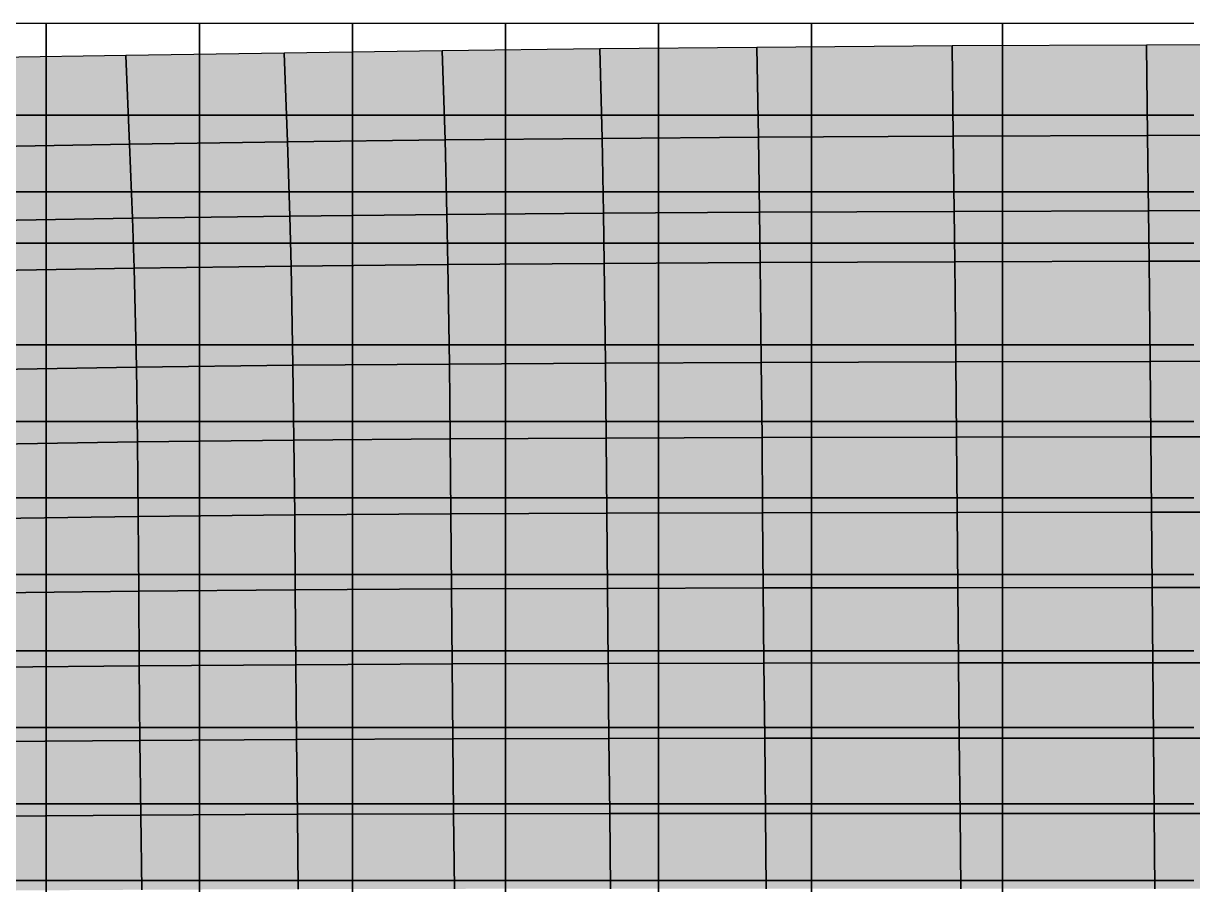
# Model space of a CAD drawing. Header units: inches. Extents: x -100 to 100, y -42 to 41.
# Drawn here: x 54.2 to 69.48, y -7.05 to 4.2 of the extents above; entities that cross this region are included whole.
import ezdxf

# ---------------------------------------------------------------- set-up
doc = ezdxf.new("R2010")
doc.units = ezdxf.units.IN
doc.header["$MEASUREMENT"] = 0
for name, color, linetype in [('Mesh-埋立土(気中)', 7, 'Continuous'), ('Mesh-埋立土(水中)', 7, 'Continuous'), ('Undeformed Mesh-MPC', 7, 'Continuous'), ('Undeformed Mesh-埋立土(気中)', 7, 'Continuous'), ('Undeformed Mesh-埋立土(水中)', 7, 'Continuous')]:
    doc.layers.add(name, color=color, linetype=linetype)

msp = doc.modelspace()

# ---------------------------------------------------------------- linework, layer by layer
at = {"color": 7, "true_color": 0xffffff, "transparency": 33554687}
for points in [[(59.7127, 2.6776), (59.6752, 3.841), (57.6076, 3.8109)], [(61.7645, 2.698), (61.7361, 3.8668), (59.6752, 3.841)], [(61.7645, 2.698), (59.6752, 3.841), (59.7127, 2.6776)], [(63.8082, 2.7128), (63.7875, 3.8867), (61.7361, 3.8668)], [(63.8082, 2.7128), (61.7361, 3.8668), (61.7645, 2.698)], [(66.354, 2.7263), (66.3388, 3.9056), (63.7875, 3.8867)], [(66.354, 2.7263), (63.7875, 3.8867), (63.8082, 2.7128)], [(68.8951, 2.7357), (68.8806, 3.9166), (66.3388, 3.9056)], [(68.8951, 2.7357), (66.3388, 3.9056), (66.354, 2.7263)], [(71.4342, 2.7424), (71.4199, 3.9238), (68.8806, 3.9166)], [(71.4342, 2.7424), (68.8806, 3.9166), (68.8951, 2.7357)], [(55.5876, 2.6218), (55.5379, 3.7809), (53.469, 3.7476)], [(55.5876, 2.6218), (53.469, 3.7476), (53.5226, 2.587)], [(57.6527, 2.651), (57.6076, 3.8109), (55.5379, 3.7809)], [(57.6527, 2.651), (55.5379, 3.7809), (55.5876, 2.6218)], [(59.7127, 2.6776), (57.6076, 3.8109), (57.6527, 2.651)], [(55.6245, 1.6537), (55.5876, 2.6218), (53.5226, 2.587)], [(57.684, 1.6815), (57.6527, 2.651), (55.5876, 2.6218)], [(57.684, 1.6815), (55.5876, 2.6218), (55.6245, 1.6537)], [(59.7371, 1.7037), (59.7127, 2.6776), (57.6527, 2.651)], [(59.7371, 1.7037), (57.6527, 2.651), (57.684, 1.6815)], [(61.7827, 1.7206), (61.7645, 2.698), (59.7127, 2.6776)], [(61.7827, 1.7206), (59.7127, 2.6776), (59.7371, 1.7037)], [(61.7827, 1.7206), (63.8082, 2.7128), (61.7645, 2.698)], [(61.7827, 1.7206), (63.8225, 1.732), (63.8082, 2.7128)], [(66.367, 1.7433), (66.354, 2.7263), (63.8082, 2.7128)], [(66.367, 1.7433), (63.8082, 2.7128), (63.8225, 1.732)], [(68.9075, 1.7515), (68.8951, 2.7357), (66.354, 2.7263)], [(68.9075, 1.7515), (66.354, 2.7263), (66.367, 1.7433)], [(68.9075, 1.7515), (71.4342, 2.7424), (68.8951, 2.7357)], [(68.9075, 1.7515), (71.4463, 1.7578), (71.4342, 2.7424)], [(55.6245, 1.6537), (53.5226, 2.587), (53.5643, 1.6178)], [(55.6465, 1.0037), (57.684, 1.6815), (55.6245, 1.6537)], [(55.6465, 1.0037), (57.7012, 1.0298), (57.684, 1.6815)], [(57.7012, 1.0298), (59.7371, 1.7037), (57.684, 1.6815)], [(57.7012, 1.0298), (59.7502, 1.0497), (59.7371, 1.7037)], [(59.7502, 1.0497), (61.7827, 1.7206), (59.7371, 1.7037)], [(59.7502, 1.0497), (61.7929, 1.0643), (61.7827, 1.7206)], [(61.7929, 1.0643), (63.8225, 1.732), (61.7827, 1.7206)], [(61.7929, 1.0643), (63.8316, 1.0746), (63.8225, 1.732)], [(63.8316, 1.0746), (66.367, 1.7433), (63.8225, 1.732)], [(63.8316, 1.0746), (66.3755, 1.0844), (66.367, 1.7433)], [(66.3755, 1.0844), (68.9075, 1.7515), (66.367, 1.7433)], [(66.3755, 1.0844), (68.916, 1.0922), (68.9075, 1.7515)], [(68.916, 1.0922), (71.4463, 1.7578), (68.9075, 1.7515)], [(68.916, 1.0922), (71.454, 1.0978), (71.4463, 1.7578)], [(55.6465, 1.0037), (55.6245, 1.6537), (53.5643, 1.6178)], [(55.6465, 1.0037), (53.5643, 1.6178), (53.5899, 0.967)], [(63.8316, 1.0746), (61.7929, 1.0643), (61.8088, -0.2393)], [(63.8316, 1.0746), (61.8088, -0.2393), (63.846, -0.2312)], [(66.3755, 1.0844), (63.8316, 1.0746), (63.846, -0.2312)], [(66.3755, 1.0844), (63.846, -0.2312), (66.3894, -0.2234)], [(68.916, 1.0922), (66.3755, 1.0844), (66.3894, -0.2234)], [(68.916, 1.0922), (66.3894, -0.2234), (68.9291, -0.2173)], [(71.454, 1.0978), (68.916, 1.0922), (68.9291, -0.2173)], [(71.454, 1.0978), (68.9291, -0.2173), (71.4664, -0.2127)], [(55.6772, -0.2913), (55.6465, 1.0037), (53.5899, 0.967)], [(55.6772, -0.2913), (53.5899, 0.967), (53.6264, -0.3265)], [(57.7012, 1.0298), (55.6465, 1.0037), (55.6772, -0.2913)], [(57.7012, 1.0298), (55.6772, -0.2913), (57.7243, -0.2675)], [(59.7502, 1.0497), (57.7012, 1.0298), (57.7243, -0.2675)], [(59.7502, 1.0497), (57.7243, -0.2675), (59.7681, -0.2512)], [(61.7929, 1.0643), (59.7502, 1.0497), (59.7681, -0.2512)], [(61.7929, 1.0643), (59.7681, -0.2512), (61.8088, -0.2393)], [(55.6915, -1.2673), (55.6772, -0.2913), (53.6264, -0.3265)], [(57.7367, -1.2453), (57.7243, -0.2675), (55.6772, -0.2913)], [(57.7367, -1.2453), (55.6772, -0.2913), (55.6915, -1.2673)], [(59.7789, -1.2304), (59.7681, -0.2512), (57.7243, -0.2675)], [(59.7789, -1.2304), (57.7243, -0.2675), (57.7367, -1.2453)], [(61.8182, -1.2202), (61.8088, -0.2393), (59.7681, -0.2512)], [(61.8182, -1.2202), (59.7681, -0.2512), (59.7789, -1.2304)], [(63.8552, -1.2132), (63.846, -0.2312), (61.8088, -0.2393)], [(63.8552, -1.2132), (61.8088, -0.2393), (61.8182, -1.2202)], [(66.3981, -1.2069), (66.3894, -0.2234), (63.846, -0.2312)], [(66.3981, -1.2069), (63.846, -0.2312), (63.8552, -1.2132)], [(68.9382, -1.2019), (68.9291, -0.2173), (66.3894, -0.2234)], [(68.9382, -1.2019), (66.3894, -0.2234), (66.3981, -1.2069)], [(71.4758, -1.1981), (71.4664, -0.2127), (68.9291, -0.2173)], [(71.4758, -1.1981), (68.9291, -0.2173), (68.9382, -1.2019)], [(55.6915, -1.2673), (53.6264, -0.3265), (53.6404, -1.2995)], [(61.8267, -2.2012), (61.8182, -1.2202), (59.7789, -1.2304)], [(63.8552, -1.2132), (61.8182, -1.2202), (61.8267, -2.2012)], [(63.8552, -1.2132), (61.8267, -2.2012), (63.8631, -2.1954)], [(66.4062, -2.1902), (66.3981, -1.2069), (63.8552, -1.2132)], [(66.4062, -2.1902), (63.8552, -1.2132), (63.8631, -2.1954)], [(68.9469, -2.1863), (68.9382, -1.2019), (66.3981, -1.2069)], [(68.9469, -2.1863), (66.3981, -1.2069), (66.4062, -2.1902)], [(71.4758, -1.1981), (68.9382, -1.2019), (68.9469, -2.1863)], [(71.4758, -1.1981), (68.9469, -2.1863), (71.4852, -2.1833)], [(55.7006, -2.2435), (55.6915, -1.2673), (53.6404, -1.2995)], [(55.7006, -2.2435), (53.6404, -1.2995), (53.6477, -2.2713)], [(57.7464, -2.2236), (57.7367, -1.2453), (55.6915, -1.2673)], [(57.7464, -2.2236), (55.6915, -1.2673), (55.7006, -2.2435)], [(59.7878, -2.2103), (59.7789, -1.2304), (57.7367, -1.2453)], [(59.7878, -2.2103), (57.7367, -1.2453), (57.7464, -2.2236)], [(61.8267, -2.2012), (59.7789, -1.2304), (59.7878, -2.2103)], [(55.7073, -3.2187), (55.7006, -2.2435), (53.6477, -2.2713)], [(55.7073, -3.2187), (53.6477, -2.2713), (53.653, -3.2425)], [(57.7464, -2.2236), (55.7006, -2.2435), (55.7073, -3.2187)], [(57.7464, -2.2236), (55.7073, -3.2187), (57.7541, -3.202)], [(59.7963, -3.1902), (59.7878, -2.2103), (57.7464, -2.2236)], [(59.7963, -3.1902), (57.7464, -2.2236), (57.7541, -3.202)], [(61.8349, -3.1826), (61.8267, -2.2012), (59.7878, -2.2103)], [(61.8349, -3.1826), (59.7878, -2.2103), (59.7963, -3.1902)], [(63.8631, -2.1954), (61.8267, -2.2012), (61.8349, -3.1826)], [(63.8631, -2.1954), (61.8349, -3.1826), (63.8713, -3.1776)], [(66.4062, -2.1902), (63.8631, -2.1954), (63.8713, -3.1776)], [(66.4062, -2.1902), (63.8713, -3.1776), (66.4148, -3.1734)], [(68.9561, -3.1703), (68.9469, -2.1863), (66.4062, -2.1902)], [(68.9561, -3.1703), (66.4062, -2.1902), (66.4148, -3.1734)], [(71.4852, -2.1833), (68.9469, -2.1863), (68.9561, -3.1703)], [(71.4852, -2.1833), (68.9561, -3.1703), (71.4945, -3.1686)], [(57.7541, -3.202), (55.7073, -3.2187), (55.7141, -4.1936)], [(57.7541, -3.202), (55.7141, -4.1936), (57.762, -4.1798)], [(59.7963, -3.1902), (57.7541, -3.202), (57.762, -4.1798)], [(59.7963, -3.1902), (57.762, -4.1798), (59.8048, -4.17)], [(61.8349, -3.1826), (59.7963, -3.1902), (59.8048, -4.17)], [(61.8349, -3.1826), (59.8048, -4.17), (61.8441, -4.1638)], [(63.8713, -3.1776), (61.8349, -3.1826), (61.8441, -4.1638)], [(63.8713, -3.1776), (61.8441, -4.1638), (63.8807, -4.1598)], [(66.4148, -3.1734), (63.8713, -3.1776), (63.8807, -4.1598)], [(66.4148, -3.1734), (63.8807, -4.1598), (66.4241, -4.1565)], [(68.9561, -3.1703), (66.4148, -3.1734), (66.4241, -4.1565)], [(68.9561, -3.1703), (66.4241, -4.1565), (68.9649, -4.1544)], [(71.4945, -3.1686), (68.9561, -3.1703), (68.9649, -4.1544)], [(71.4945, -3.1686), (68.9649, -4.1544), (71.5035, -4.1537)], [(55.7073, -3.2187), (53.653, -3.2425), (53.66, -4.2135)], [(55.7073, -3.2187), (53.66, -4.2135), (55.7141, -4.1936)], [(55.7231, -5.1683), (55.7141, -4.1936), (53.66, -4.2135)], [(55.7231, -5.1683), (53.66, -4.2135), (53.6707, -5.1854)], [(57.7706, -5.1573), (57.762, -4.1798), (55.7141, -4.1936)], [(57.7706, -5.1573), (55.7141, -4.1936), (55.7231, -5.1683)], [(59.814, -5.1493), (59.8048, -4.17), (57.762, -4.1798)], [(59.814, -5.1493), (57.762, -4.1798), (57.7706, -5.1573)], [(61.8538, -5.1449), (61.8441, -4.1638), (59.8048, -4.17)], [(61.8538, -5.1449), (59.8048, -4.17), (59.814, -5.1493)], [(63.8807, -4.1598), (61.8441, -4.1638), (61.8538, -5.1449)], [(63.8807, -4.1598), (61.8538, -5.1449), (63.8906, -5.142)], [(66.4334, -5.1398), (66.4241, -4.1565), (63.8807, -4.1598)], [(66.4334, -5.1398), (63.8807, -4.1598), (63.8906, -5.142)], [(68.9739, -5.1386), (68.9649, -4.1544), (66.4241, -4.1565)], [(68.9739, -5.1386), (66.4241, -4.1565), (66.4334, -5.1398)], [(71.5119, -5.1389), (71.5035, -4.1537), (68.9649, -4.1544)], [(71.5119, -5.1389), (68.9649, -4.1544), (68.9739, -5.1386)], [(55.7351, -6.1439), (55.7231, -5.1683), (53.6707, -5.1854)], [(55.7351, -6.1439), (53.6707, -5.1854), (53.6846, -6.1584)], [(57.7706, -5.1573), (55.7231, -5.1683), (55.7351, -6.1439)], [(57.7706, -5.1573), (55.7351, -6.1439), (57.7817, -6.1347)], [(59.814, -5.1493), (57.7706, -5.1573), (57.7817, -6.1347)], [(59.814, -5.1493), (57.7817, -6.1347), (59.8243, -6.1289)], [(61.8538, -5.1449), (59.814, -5.1493), (59.8243, -6.1289)], [(61.8538, -5.1449), (59.8243, -6.1289), (61.8637, -6.1258)], [(63.8906, -5.142), (61.8538, -5.1449), (61.8637, -6.1258)], [(63.8906, -5.142), (61.8637, -6.1258), (63.9005, -6.1244)], [(66.4334, -5.1398), (63.8906, -5.142), (63.9005, -6.1244)], [(66.4334, -5.1398), (63.9005, -6.1244), (66.443, -6.1233)], [(68.9739, -5.1386), (66.4334, -5.1398), (66.443, -6.1233)], [(68.9739, -5.1386), (66.443, -6.1233), (68.9826, -6.1231)], [(71.5119, -5.1389), (68.9739, -5.1386), (68.9826, -6.1231)], [(71.5119, -5.1389), (68.9826, -6.1231), (71.5197, -6.1244)], [(55.7492, -7.1201), (55.7351, -6.1439), (53.6846, -6.1584)], [(55.7492, -7.1201), (53.6846, -6.1584), (53.701, -7.1329)], [(57.7817, -6.1347), (55.7351, -6.1439), (55.7492, -7.1201)], [(57.7817, -6.1347), (55.7492, -7.1201), (57.794, -7.1128)], [(59.8355, -7.1087), (59.8243, -6.1289), (57.7817, -6.1347)], [(59.8355, -7.1087), (57.7817, -6.1347), (57.794, -7.1128)], [(61.8637, -6.1258), (59.8243, -6.1289), (59.8355, -7.1087)], [(61.8637, -6.1258), (59.8355, -7.1087), (61.8742, -7.1069)], [(63.9005, -6.1244), (61.8637, -6.1258), (61.8742, -7.1069)], [(63.9005, -6.1244), (61.8742, -7.1069), (63.9104, -7.1067)], [(66.443, -6.1233), (63.9005, -6.1244), (63.9104, -7.1067)], [(66.443, -6.1233), (63.9104, -7.1067), (66.4525, -7.107)], [(68.9826, -6.1231), (66.443, -6.1233), (66.4525, -7.107)], [(68.9826, -6.1231), (66.4525, -7.107), (68.9912, -7.108)], [(71.5197, -6.1244), (68.9826, -6.1231), (68.9912, -7.108)], [(71.5197, -6.1244), (68.9912, -7.108), (71.5269, -7.1103)]]:
    msp.add_solid(points, dxfattribs=at)
at = {"layer": 'Mesh-埋立土(気中)', "color": 18, "true_color": 0x000000, "transparency": 33554559}
for p, q in [((59.6752, 3.841), (57.6076, 3.8109)), ((61.7361, 3.8668), (59.6752, 3.841)), ((59.7127, 2.6776), (59.6752, 3.841)), ((59.6752, 3.841), (59.7127, 2.6776)), ((63.7875, 3.8867), (61.7361, 3.8668)), ((61.7645, 2.698), (61.7361, 3.8668)), ((61.7361, 3.8668), (61.7645, 2.698)), ((66.3388, 3.9056), (63.7875, 3.8867)), ((63.8082, 2.7128), (63.7875, 3.8867)), ((63.7875, 3.8867), (63.8082, 2.7128)), ((68.8806, 3.9166), (66.3388, 3.9056)), ((66.354, 2.7263), (66.3388, 3.9056)), ((66.3388, 3.9056), (66.354, 2.7263)), ((71.4199, 3.9238), (68.8806, 3.9166)), ((68.8951, 2.7357), (68.8806, 3.9166)), ((68.8806, 3.9166), (68.8951, 2.7357)), ((55.5379, 3.7809), (53.469, 3.7476)), ((57.6076, 3.8109), (55.5379, 3.7809)), ((55.5876, 2.6218), (55.5379, 3.7809)), ((55.5379, 3.7809), (55.5876, 2.6218)), ((57.6527, 2.651), (57.6076, 3.8109)), ((57.6076, 3.8109), (57.6527, 2.651)), ((55.5876, 2.6218), (53.5226, 2.587)), ((53.5226, 2.587), (55.5876, 2.6218)), ((57.6527, 2.651), (55.5876, 2.6218)), ((55.5876, 2.6218), (57.6527, 2.651)), ((55.6245, 1.6537), (55.5876, 2.6218)), ((55.5876, 2.6218), (55.6245, 1.6537)), ((59.7127, 2.6776), (57.6527, 2.651)), ((57.6527, 2.651), (59.7127, 2.6776)), ((57.684, 1.6815), (57.6527, 2.651)), ((57.6527, 2.651), (57.684, 1.6815)), ((59.7127, 2.6776), (61.7645, 2.698)), ((61.7645, 2.698), (59.7127, 2.6776)), ((59.7371, 1.7037), (59.7127, 2.6776)), ((59.7127, 2.6776), (59.7371, 1.7037)), ((63.8082, 2.7128), (61.7645, 2.698)), ((61.7645, 2.698), (63.8082, 2.7128)), ((61.7827, 1.7206), (61.7645, 2.698)), ((61.7645, 2.698), (61.7827, 1.7206)), ((66.354, 2.7263), (63.8082, 2.7128)), ((63.8082, 2.7128), (66.354, 2.7263)), ((63.8225, 1.732), (63.8082, 2.7128)), ((63.8082, 2.7128), (63.8225, 1.732)), ((68.8951, 2.7357), (66.354, 2.7263)), ((66.354, 2.7263), (68.8951, 2.7357)), ((66.367, 1.7433), (66.354, 2.7263)), ((66.354, 2.7263), (66.367, 1.7433)), ((68.8951, 2.7357), (71.4342, 2.7424)), ((71.4342, 2.7424), (68.8951, 2.7357)), ((68.9075, 1.7515), (68.8951, 2.7357)), ((68.8951, 2.7357), (68.9075, 1.7515)), ((57.684, 1.6815), (55.6245, 1.6537)), ((55.6245, 1.6537), (57.684, 1.6815)), ((59.7371, 1.7037), (57.684, 1.6815)), ((57.684, 1.6815), (59.7371, 1.7037)), ((57.7012, 1.0298), (57.684, 1.6815)), ((57.684, 1.6815), (57.7012, 1.0298)), ((61.7827, 1.7206), (59.7371, 1.7037)), ((59.7371, 1.7037), (61.7827, 1.7206)), ((59.7502, 1.0497), (59.7371, 1.7037)), ((59.7371, 1.7037), (59.7502, 1.0497)), ((63.8225, 1.732), (61.7827, 1.7206)), ((61.7827, 1.7206), (63.8225, 1.732)), ((61.7929, 1.0643), (61.7827, 1.7206)), ((61.7827, 1.7206), (61.7929, 1.0643)), ((66.367, 1.7433), (63.8225, 1.732)), ((63.8225, 1.732), (66.367, 1.7433)), ((63.8316, 1.0746), (63.8225, 1.732)), ((63.8225, 1.732), (63.8316, 1.0746)), ((68.9075, 1.7515), (66.367, 1.7433)), ((66.367, 1.7433), (68.9075, 1.7515)), ((66.3755, 1.0844), (66.367, 1.7433)), ((66.367, 1.7433), (66.3755, 1.0844)), ((71.4463, 1.7578), (68.9075, 1.7515)), ((68.9075, 1.7515), (71.4463, 1.7578)), ((68.916, 1.0922), (68.9075, 1.7515)), ((68.9075, 1.7515), (68.916, 1.0922)), ((55.6245, 1.6537), (53.5643, 1.6178)), ((53.5643, 1.6178), (55.6245, 1.6537)), ((55.6465, 1.0037), (55.6245, 1.6537)), ((55.6245, 1.6537), (55.6465, 1.0037)), ((61.7929, 1.0643), (63.8316, 1.0746)), ((63.8316, 1.0746), (66.3755, 1.0844)), ((66.3755, 1.0844), (68.916, 1.0922)), ((68.916, 1.0922), (71.454, 1.0978)), ((53.5899, 0.967), (55.6465, 1.0037)), ((55.6465, 1.0037), (57.7012, 1.0298)), ((57.7012, 1.0298), (59.7502, 1.0497)), ((59.7502, 1.0497), (61.7929, 1.0643))]:
    msp.add_line(p, q, dxfattribs=at)
at = {"layer": 'Mesh-埋立土(水中)', "color": 18, "true_color": 0x000000, "transparency": 33554559}
for p, q in [((63.8316, 1.0746), (61.7929, 1.0643)), ((66.3755, 1.0844), (63.8316, 1.0746)), ((63.846, -0.2312), (63.8316, 1.0746)), ((63.8316, 1.0746), (63.846, -0.2312)), ((68.916, 1.0922), (66.3755, 1.0844)), ((66.3894, -0.2234), (66.3755, 1.0844)), ((66.3755, 1.0844), (66.3894, -0.2234)), ((71.454, 1.0978), (68.916, 1.0922)), ((68.9291, -0.2173), (68.916, 1.0922)), ((68.916, 1.0922), (68.9291, -0.2173)), ((55.6465, 1.0037), (53.5899, 0.967)), ((57.7012, 1.0298), (55.6465, 1.0037)), ((55.6772, -0.2913), (55.6465, 1.0037)), ((55.6465, 1.0037), (55.6772, -0.2913)), ((59.7502, 1.0497), (57.7012, 1.0298)), ((57.7243, -0.2675), (57.7012, 1.0298)), ((57.7012, 1.0298), (57.7243, -0.2675)), ((61.7929, 1.0643), (59.7502, 1.0497)), ((59.7681, -0.2512), (59.7502, 1.0497)), ((59.7502, 1.0497), (59.7681, -0.2512)), ((61.8088, -0.2393), (61.7929, 1.0643)), ((61.7929, 1.0643), (61.8088, -0.2393)), ((53.6264, -0.3265), (55.6772, -0.2913)), ((55.6772, -0.2913), (53.6264, -0.3265)), ((57.7243, -0.2675), (55.6772, -0.2913)), ((55.6772, -0.2913), (57.7243, -0.2675)), ((55.6915, -1.2673), (55.6772, -0.2913)), ((55.6772, -0.2913), (55.6915, -1.2673)), ((59.7681, -0.2512), (57.7243, -0.2675)), ((57.7243, -0.2675), (59.7681, -0.2512)), ((57.7367, -1.2453), (57.7243, -0.2675)), ((57.7243, -0.2675), (57.7367, -1.2453)), ((61.8088, -0.2393), (59.7681, -0.2512)), ((59.7681, -0.2512), (61.8088, -0.2393)), ((59.7789, -1.2304), (59.7681, -0.2512)), ((59.7681, -0.2512), (59.7789, -1.2304)), ((63.846, -0.2312), (61.8088, -0.2393)), ((61.8088, -0.2393), (63.846, -0.2312)), ((61.8182, -1.2202), (61.8088, -0.2393)), ((61.8088, -0.2393), (61.8182, -1.2202)), ((66.3894, -0.2234), (63.846, -0.2312)), ((63.846, -0.2312), (66.3894, -0.2234)), ((63.8552, -1.2132), (63.846, -0.2312)), ((63.846, -0.2312), (63.8552, -1.2132)), ((68.9291, -0.2173), (66.3894, -0.2234)), ((66.3894, -0.2234), (68.9291, -0.2173)), ((66.3981, -1.2069), (66.3894, -0.2234)), ((66.3894, -0.2234), (66.3981, -1.2069)), ((71.4664, -0.2127), (68.9291, -0.2173)), ((68.9291, -0.2173), (71.4664, -0.2127)), ((68.9382, -1.2019), (68.9291, -0.2173)), ((68.9291, -0.2173), (68.9382, -1.2019)), ((61.8182, -1.2202), (59.7789, -1.2304)), ((59.7789, -1.2304), (61.8182, -1.2202)), ((61.8182, -1.2202), (63.8552, -1.2132)), ((63.8552, -1.2132), (61.8182, -1.2202)), ((61.8267, -2.2012), (61.8182, -1.2202)), ((61.8182, -1.2202), (61.8267, -2.2012)), ((66.3981, -1.2069), (63.8552, -1.2132)), ((63.8552, -1.2132), (66.3981, -1.2069)), ((63.8631, -2.1954), (63.8552, -1.2132)), ((63.8552, -1.2132), (63.8631, -2.1954)), ((68.9382, -1.2019), (66.3981, -1.2069)), ((66.3981, -1.2069), (68.9382, -1.2019)), ((66.4062, -2.1902), (66.3981, -1.2069)), ((66.3981, -1.2069), (66.4062, -2.1902)), ((71.4758, -1.1981), (68.9382, -1.2019)), ((68.9382, -1.2019), (71.4758, -1.1981)), ((68.9469, -2.1863), (68.9382, -1.2019)), ((68.9382, -1.2019), (68.9469, -2.1863)), ((55.6915, -1.2673), (53.6404, -1.2995)), ((53.6404, -1.2995), (55.6915, -1.2673)), ((57.7367, -1.2453), (55.6915, -1.2673)), ((55.6915, -1.2673), (57.7367, -1.2453)), ((55.7006, -2.2435), (55.6915, -1.2673)), ((55.6915, -1.2673), (55.7006, -2.2435)), ((59.7789, -1.2304), (57.7367, -1.2453)), ((57.7367, -1.2453), (59.7789, -1.2304)), ((57.7464, -2.2236), (57.7367, -1.2453)), ((57.7367, -1.2453), (57.7464, -2.2236)), ((59.7878, -2.2103), (59.7789, -1.2304)), ((59.7789, -1.2304), (59.7878, -2.2103)), ((55.7006, -2.2435), (53.6477, -2.2713)), ((53.6477, -2.2713), (55.7006, -2.2435)), ((57.7464, -2.2236), (55.7006, -2.2435)), ((55.7006, -2.2435), (57.7464, -2.2236)), ((55.7073, -3.2187), (55.7006, -2.2435)), ((55.7006, -2.2435), (55.7073, -3.2187)), ((59.7878, -2.2103), (57.7464, -2.2236)), ((57.7464, -2.2236), (59.7878, -2.2103)), ((57.7541, -3.202), (57.7464, -2.2236)), ((57.7464, -2.2236), (57.7541, -3.202)), ((61.8267, -2.2012), (59.7878, -2.2103)), ((59.7878, -2.2103), (61.8267, -2.2012)), ((59.7963, -3.1902), (59.7878, -2.2103)), ((59.7878, -2.2103), (59.7963, -3.1902)), ((63.8631, -2.1954), (61.8267, -2.2012)), ((61.8267, -2.2012), (63.8631, -2.1954)), ((61.8349, -3.1826), (61.8267, -2.2012)), ((61.8267, -2.2012), (61.8349, -3.1826)), ((66.4062, -2.1902), (63.8631, -2.1954)), ((63.8631, -2.1954), (66.4062, -2.1902)), ((63.8713, -3.1776), (63.8631, -2.1954)), ((63.8631, -2.1954), (63.8713, -3.1776)), ((68.9469, -2.1863), (66.4062, -2.1902)), ((66.4062, -2.1902), (68.9469, -2.1863)), ((66.4148, -3.1734), (66.4062, -2.1902)), ((66.4062, -2.1902), (66.4148, -3.1734)), ((71.4852, -2.1833), (68.9469, -2.1863)), ((68.9469, -2.1863), (71.4852, -2.1833)), ((68.9561, -3.1703), (68.9469, -2.1863)), ((68.9469, -2.1863), (68.9561, -3.1703)), ((57.7541, -3.202), (55.7073, -3.2187)), ((55.7073, -3.2187), (57.7541, -3.202)), ((59.7963, -3.1902), (57.7541, -3.202)), ((57.7541, -3.202), (59.7963, -3.1902)), ((57.762, -4.1798), (57.7541, -3.202)), ((57.7541, -3.202), (57.762, -4.1798)), ((61.8349, -3.1826), (59.7963, -3.1902)), ((59.7963, -3.1902), (61.8349, -3.1826)), ((59.8048, -4.17), (59.7963, -3.1902)), ((59.7963, -3.1902), (59.8048, -4.17)), ((63.8713, -3.1776), (61.8349, -3.1826)), ((61.8349, -3.1826), (63.8713, -3.1776)), ((61.8441, -4.1638), (61.8349, -3.1826)), ((61.8349, -3.1826), (61.8441, -4.1638)), ((66.4148, -3.1734), (63.8713, -3.1776)), ((63.8713, -3.1776), (66.4148, -3.1734)), ((63.8807, -4.1598), (63.8713, -3.1776)), ((63.8713, -3.1776), (63.8807, -4.1598)), ((68.9561, -3.1703), (66.4148, -3.1734)), ((66.4148, -3.1734), (68.9561, -3.1703)), ((66.4241, -4.1565), (66.4148, -3.1734)), ((66.4148, -3.1734), (66.4241, -4.1565)), ((71.4945, -3.1686), (68.9561, -3.1703)), ((68.9561, -3.1703), (71.4945, -3.1686)), ((68.9649, -4.1544), (68.9561, -3.1703)), ((68.9561, -3.1703), (68.9649, -4.1544)), ((55.7073, -3.2187), (53.653, -3.2425)), ((53.653, -3.2425), (55.7073, -3.2187)), ((55.7141, -4.1936), (55.7073, -3.2187)), ((55.7073, -3.2187), (55.7141, -4.1936)), ((55.7141, -4.1936), (53.66, -4.2135)), ((53.66, -4.2135), (55.7141, -4.1936)), ((57.762, -4.1798), (55.7141, -4.1936)), ((55.7141, -4.1936), (57.762, -4.1798)), ((55.7231, -5.1683), (55.7141, -4.1936)), ((55.7141, -4.1936), (55.7231, -5.1683)), ((59.8048, -4.17), (57.762, -4.1798)), ((57.762, -4.1798), (59.8048, -4.17)), ((57.7706, -5.1573), (57.762, -4.1798)), ((57.762, -4.1798), (57.7706, -5.1573)), ((61.8441, -4.1638), (59.8048, -4.17)), ((59.8048, -4.17), (61.8441, -4.1638)), ((59.814, -5.1493), (59.8048, -4.17)), ((59.8048, -4.17), (59.814, -5.1493)), ((63.8807, -4.1598), (61.8441, -4.1638)), ((61.8441, -4.1638), (63.8807, -4.1598)), ((61.8538, -5.1449), (61.8441, -4.1638)), ((61.8441, -4.1638), (61.8538, -5.1449)), ((66.4241, -4.1565), (63.8807, -4.1598)), ((63.8807, -4.1598), (66.4241, -4.1565)), ((63.8906, -5.142), (63.8807, -4.1598)), ((63.8807, -4.1598), (63.8906, -5.142)), ((68.9649, -4.1544), (66.4241, -4.1565)), ((66.4241, -4.1565), (68.9649, -4.1544)), ((66.4334, -5.1398), (66.4241, -4.1565)), ((66.4241, -4.1565), (66.4334, -5.1398)), ((71.5035, -4.1537), (68.9649, -4.1544)), ((68.9649, -4.1544), (71.5035, -4.1537)), ((68.9739, -5.1386), (68.9649, -4.1544)), ((68.9649, -4.1544), (68.9739, -5.1386)), ((55.7231, -5.1683), (53.6707, -5.1854)), ((53.6707, -5.1854), (55.7231, -5.1683)), ((55.7231, -5.1683), (57.7706, -5.1573)), ((57.7706, -5.1573), (55.7231, -5.1683)), ((55.7351, -6.1439), (55.7231, -5.1683)), ((55.7231, -5.1683), (55.7351, -6.1439)), ((59.814, -5.1493), (57.7706, -5.1573)), ((57.7706, -5.1573), (59.814, -5.1493)), ((57.7817, -6.1347), (57.7706, -5.1573)), ((57.7706, -5.1573), (57.7817, -6.1347)), ((61.8538, -5.1449), (59.814, -5.1493)), ((59.814, -5.1493), (61.8538, -5.1449)), ((59.8243, -6.1289), (59.814, -5.1493)), ((59.814, -5.1493), (59.8243, -6.1289)), ((63.8906, -5.142), (61.8538, -5.1449)), ((61.8538, -5.1449), (63.8906, -5.142)), ((61.8637, -6.1258), (61.8538, -5.1449)), ((61.8538, -5.1449), (61.8637, -6.1258)), ((63.8906, -5.142), (66.4334, -5.1398)), ((66.4334, -5.1398), (63.8906, -5.142)), ((63.9005, -6.1244), (63.8906, -5.142)), ((63.8906, -5.142), (63.9005, -6.1244)), ((68.9739, -5.1386), (66.4334, -5.1398)), ((66.4334, -5.1398), (68.9739, -5.1386)), ((66.443, -6.1233), (66.4334, -5.1398)), ((66.4334, -5.1398), (66.443, -6.1233)), ((68.9826, -6.1231), (68.9739, -5.1386)), ((71.5119, -5.1389), (68.9739, -5.1386)), ((68.9739, -5.1386), (68.9826, -6.1231)), ((68.9739, -5.1386), (71.5119, -5.1389)), ((55.7351, -6.1439), (53.6846, -6.1584)), ((53.6846, -6.1584), (55.7351, -6.1439)), ((57.7817, -6.1347), (55.7351, -6.1439)), ((55.7351, -6.1439), (57.7817, -6.1347)), ((55.7492, -7.1201), (55.7351, -6.1439)), ((55.7351, -6.1439), (55.7492, -7.1201)), ((59.8243, -6.1289), (57.7817, -6.1347)), ((57.7817, -6.1347), (59.8243, -6.1289)), ((57.794, -7.1128), (57.7817, -6.1347)), ((57.7817, -6.1347), (57.794, -7.1128)), ((61.8637, -6.1258), (59.8243, -6.1289)), ((59.8243, -6.1289), (61.8637, -6.1258)), ((59.8355, -7.1087), (59.8243, -6.1289)), ((59.8243, -6.1289), (59.8355, -7.1087)), ((63.9005, -6.1244), (61.8637, -6.1258)), ((61.8637, -6.1258), (63.9005, -6.1244)), ((61.8742, -7.1069), (61.8637, -6.1258)), ((61.8637, -6.1258), (61.8742, -7.1069)), ((66.443, -6.1233), (63.9005, -6.1244)), ((63.9005, -6.1244), (66.443, -6.1233)), ((63.9104, -7.1067), (63.9005, -6.1244)), ((63.9005, -6.1244), (63.9104, -7.1067)), ((68.9826, -6.1231), (66.443, -6.1233)), ((66.443, -6.1233), (68.9826, -6.1231)), ((66.4525, -7.107), (66.443, -6.1233)), ((66.443, -6.1233), (66.4525, -7.107)), ((68.9912, -7.108), (68.9826, -6.1231)), ((71.5197, -6.1244), (68.9826, -6.1231)), ((68.9826, -6.1231), (68.9912, -7.108)), ((68.9826, -6.1231), (71.5197, -6.1244))]:
    msp.add_line(p, q, dxfattribs=at)
at = {"layer": 'Undeformed Mesh-MPC', "color": 1, "true_color": 0xff0000, "transparency": 33554687}
for p, q in [((54.5, 4.2), (54.5, 4.2)), ((54.5, 3), (54.5, 3)), ((54.5, 2), (54.5, 2)), ((54.5, 1.33), (54.5, 1.33)), ((54.5, 0), (54.5, 0)), ((54.5, -1), (54.5, -1)), ((54.5, -2), (54.5, -2)), ((54.5, -3), (54.5, -3)), ((54.5, -4), (54.5, -4)), ((54.5, -5), (54.5, -5)), ((54.5, -6), (54.5, -6)), ((54.5, -7), (54.5, -7))]:
    msp.add_line(p, q, dxfattribs=at)
at = {"layer": 'Undeformed Mesh-埋立土(気中)', "color": 1, "true_color": 0xff0000, "transparency": 33554687}
for p, q in [((54.5, 4.2), (52.8, 4.2)), ((54.5, 3), (54.5, 4.2)), ((56.5, 4.2), (54.5, 4.2)), ((54.5, 4.2), (54.5, 3)), ((56.5, 3), (56.5, 4.2)), ((58.5, 4.2), (56.5, 4.2)), ((56.5, 4.2), (56.5, 3)), ((58.5, 3), (58.5, 4.2)), ((60.5, 4.2), (58.5, 4.2)), ((58.5, 4.2), (58.5, 3)), ((60.5, 3), (60.5, 4.2)), ((62.5, 4.2), (60.5, 4.2)), ((60.5, 4.2), (60.5, 3)), ((62.5, 3), (62.5, 4.2)), ((64.5, 4.2), (62.5, 4.2)), ((62.5, 4.2), (62.5, 3)), ((64.5, 3), (64.5, 4.2)), ((67, 4.2), (64.5, 4.2)), ((64.5, 4.2), (64.5, 3)), ((67, 3), (67, 4.2)), ((69.5, 4.2), (67, 4.2)), ((67, 4.2), (67, 3)), ((54.5, 3), (52.8, 3)), ((52.8, 3), (54.5, 3)), ((54.5, 2), (54.5, 3)), ((56.5, 3), (54.5, 3)), ((54.5, 3), (54.5, 2)), ((54.5, 3), (56.5, 3)), ((56.5, 2), (56.5, 3)), ((58.5, 3), (56.5, 3)), ((56.5, 3), (56.5, 2)), ((56.5, 3), (58.5, 3)), ((58.5, 2), (58.5, 3)), ((60.5, 3), (58.5, 3)), ((58.5, 3), (58.5, 2)), ((58.5, 3), (60.5, 3)), ((60.5, 2), (60.5, 3)), ((60.5, 3), (62.5, 3)), ((62.5, 3), (60.5, 3)), ((60.5, 3), (60.5, 2)), ((62.5, 2), (62.5, 3)), ((64.5, 3), (62.5, 3)), ((62.5, 3), (62.5, 2)), ((62.5, 3), (64.5, 3)), ((64.5, 2), (64.5, 3)), ((67, 3), (64.5, 3)), ((64.5, 3), (64.5, 2)), ((64.5, 3), (67, 3)), ((67, 2), (67, 3)), ((69.5, 3), (67, 3)), ((67, 3), (67, 2)), ((67, 3), (69.5, 3)), ((54.5, 2), (52.8, 2)), ((52.8, 2), (54.5, 2)), ((54.5, 1.33), (54.5, 2)), ((56.5, 2), (54.5, 2)), ((54.5, 2), (54.5, 1.33)), ((54.5, 2), (56.5, 2)), ((56.5, 1.33), (56.5, 2)), ((58.5, 2), (56.5, 2)), ((56.5, 2), (56.5, 1.33)), ((56.5, 2), (58.5, 2)), ((58.5, 1.33), (58.5, 2)), ((60.5, 2), (58.5, 2)), ((58.5, 2), (58.5, 1.33)), ((58.5, 2), (60.5, 2)), ((60.5, 1.33), (60.5, 2)), ((62.5, 2), (60.5, 2)), ((60.5, 2), (60.5, 1.33)), ((60.5, 2), (62.5, 2)), ((62.5, 1.33), (62.5, 2)), ((64.5, 2), (62.5, 2)), ((62.5, 2), (62.5, 1.33)), ((62.5, 2), (64.5, 2)), ((64.5, 1.33), (64.5, 2)), ((67, 2), (64.5, 2)), ((64.5, 2), (64.5, 1.33)), ((64.5, 2), (67, 2)), ((67, 1.33), (67, 2)), ((69.5, 2), (67, 2)), ((67, 2), (67, 1.33)), ((67, 2), (69.5, 2)), ((52.8, 1.33), (54.5, 1.33)), ((54.5, 1.33), (56.5, 1.33)), ((56.5, 1.33), (58.5, 1.33)), ((58.5, 1.33), (60.5, 1.33)), ((60.5, 1.33), (62.5, 1.33)), ((62.5, 1.33), (64.5, 1.33)), ((64.5, 1.33), (67, 1.33)), ((67, 1.33), (69.5, 1.33))]:
    msp.add_line(p, q, dxfattribs=at)
at = {"layer": 'Undeformed Mesh-埋立土(水中)', "color": 1, "true_color": 0xff0000, "transparency": 33554687}
for p, q in [((54.5, 1.33), (52.8, 1.33)), ((54.5, 0), (54.5, 1.33)), ((56.5, 1.33), (54.5, 1.33)), ((54.5, 1.33), (54.5, 0)), ((56.5, 0), (56.5, 1.33)), ((58.5, 1.33), (56.5, 1.33)), ((56.5, 1.33), (56.5, 0)), ((58.5, 0), (58.5, 1.33)), ((60.5, 1.33), (58.5, 1.33)), ((58.5, 1.33), (58.5, 0)), ((60.5, 0), (60.5, 1.33)), ((62.5, 1.33), (60.5, 1.33)), ((60.5, 1.33), (60.5, 0)), ((62.5, 0), (62.5, 1.33)), ((64.5, 1.33), (62.5, 1.33)), ((62.5, 1.33), (62.5, 0)), ((64.5, 0), (64.5, 1.33)), ((67, 1.33), (64.5, 1.33)), ((64.5, 1.33), (64.5, 0)), ((67, 0), (67, 1.33)), ((69.5, 1.33), (67, 1.33)), ((67, 1.33), (67, 0)), ((54.5, 0), (52.8, 0)), ((52.8, 0), (54.5, 0)), ((54.5, -1), (54.5, 0)), ((54.5, 0), (56.5, 0)), ((56.5, 0), (54.5, 0)), ((54.5, 0), (54.5, -1)), ((56.5, -1), (56.5, 0)), ((58.5, 0), (56.5, 0)), ((56.5, 0), (56.5, -1)), ((56.5, 0), (58.5, 0)), ((58.5, -1), (58.5, 0)), ((60.5, 0), (58.5, 0)), ((58.5, 0), (58.5, -1)), ((58.5, 0), (60.5, 0)), ((60.5, -1), (60.5, 0)), ((62.5, 0), (60.5, 0)), ((60.5, 0), (60.5, -1)), ((60.5, 0), (62.5, 0)), ((62.5, -1), (62.5, 0)), ((64.5, 0), (62.5, 0)), ((62.5, 0), (62.5, -1)), ((62.5, 0), (64.5, 0)), ((64.5, -1), (64.5, 0)), ((67, 0), (64.5, 0)), ((64.5, 0), (64.5, -1)), ((64.5, 0), (67, 0)), ((67, -1), (67, 0)), ((69.5, 0), (67, 0)), ((67, 0), (67, -1)), ((67, 0), (69.5, 0)), ((54.5, -1), (52.8, -1)), ((52.8, -1), (54.5, -1)), ((54.5, -2), (54.5, -1)), ((56.5, -1), (54.5, -1)), ((54.5, -1), (54.5, -2)), ((54.5, -1), (56.5, -1)), ((56.5, -2), (56.5, -1)), ((58.5, -1), (56.5, -1)), ((56.5, -1), (56.5, -2)), ((56.5, -1), (58.5, -1)), ((58.5, -2), (58.5, -1)), ((60.5, -1), (58.5, -1)), ((58.5, -1), (58.5, -2)), ((58.5, -1), (60.5, -1)), ((60.5, -2), (60.5, -1)), ((62.5, -1), (60.5, -1)), ((60.5, -1), (60.5, -2)), ((60.5, -1), (62.5, -1)), ((62.5, -2), (62.5, -1)), ((62.5, -1), (64.5, -1)), ((64.5, -1), (62.5, -1)), ((62.5, -1), (62.5, -2)), ((64.5, -2), (64.5, -1)), ((67, -1), (64.5, -1)), ((64.5, -1), (64.5, -2)), ((64.5, -1), (67, -1)), ((67, -2), (67, -1)), ((69.5, -1), (67, -1)), ((67, -1), (67, -2)), ((67, -1), (69.5, -1)), ((52.8, -2), (54.5, -2)), ((54.5, -2), (52.8, -2)), ((54.5, -3), (54.5, -2)), ((56.5, -2), (54.5, -2)), ((54.5, -2), (54.5, -3)), ((54.5, -2), (56.5, -2)), ((56.5, -3), (56.5, -2)), ((58.5, -2), (56.5, -2)), ((56.5, -2), (56.5, -3)), ((56.5, -2), (58.5, -2)), ((58.5, -3), (58.5, -2)), ((60.5, -2), (58.5, -2)), ((58.5, -2), (58.5, -3)), ((58.5, -2), (60.5, -2)), ((60.5, -3), (60.5, -2)), ((62.5, -2), (60.5, -2)), ((60.5, -2), (60.5, -3)), ((60.5, -2), (62.5, -2)), ((62.5, -3), (62.5, -2)), ((64.5, -2), (62.5, -2)), ((62.5, -2), (62.5, -3)), ((62.5, -2), (64.5, -2)), ((64.5, -3), (64.5, -2)), ((67, -2), (64.5, -2)), ((64.5, -2), (64.5, -3)), ((64.5, -2), (67, -2)), ((67, -3), (67, -2)), ((69.5, -2), (67, -2)), ((67, -2), (67, -3)), ((67, -2), (69.5, -2)), ((54.5, -3), (52.8, -3)), ((52.8, -3), (54.5, -3)), ((54.5, -4), (54.5, -3)), ((56.5, -3), (54.5, -3)), ((54.5, -3), (54.5, -4)), ((54.5, -3), (56.5, -3)), ((56.5, -4), (56.5, -3)), ((58.5, -3), (56.5, -3)), ((56.5, -3), (56.5, -4)), ((56.5, -3), (58.5, -3)), ((58.5, -4), (58.5, -3)), ((60.5, -3), (58.5, -3)), ((58.5, -3), (58.5, -4)), ((58.5, -3), (60.5, -3)), ((60.5, -4), (60.5, -3)), ((62.5, -3), (60.5, -3)), ((60.5, -3), (60.5, -4)), ((60.5, -3), (62.5, -3)), ((62.5, -4), (62.5, -3)), ((64.5, -3), (62.5, -3)), ((62.5, -3), (62.5, -4)), ((62.5, -3), (64.5, -3)), ((64.5, -4), (64.5, -3)), ((67, -3), (64.5, -3)), ((64.5, -3), (64.5, -4)), ((64.5, -3), (67, -3)), ((67, -4), (67, -3)), ((69.5, -3), (67, -3)), ((67, -3), (67, -4)), ((67, -3), (69.5, -3)), ((54.5, -4), (52.8, -4)), ((52.8, -4), (54.5, -4)), ((54.5, -5), (54.5, -4)), ((56.5, -4), (54.5, -4)), ((54.5, -4), (54.5, -5)), ((54.5, -4), (56.5, -4)), ((56.5, -5), (56.5, -4)), ((58.5, -4), (56.5, -4)), ((56.5, -4), (56.5, -5)), ((56.5, -4), (58.5, -4)), ((58.5, -5), (58.5, -4)), ((60.5, -4), (58.5, -4)), ((58.5, -4), (58.5, -5)), ((58.5, -4), (60.5, -4)), ((60.5, -5), (60.5, -4)), ((62.5, -4), (60.5, -4)), ((60.5, -4), (60.5, -5)), ((60.5, -4), (62.5, -4)), ((62.5, -5), (62.5, -4)), ((64.5, -4), (62.5, -4)), ((62.5, -4), (62.5, -5)), ((62.5, -4), (64.5, -4)), ((64.5, -5), (64.5, -4)), ((67, -4), (64.5, -4)), ((64.5, -4), (64.5, -5)), ((64.5, -4), (67, -4)), ((67, -5), (67, -4)), ((69.5, -4), (67, -4)), ((67, -4), (67, -5)), ((67, -4), (69.5, -4)), ((54.5, -5), (52.8, -5)), ((52.8, -5), (54.5, -5)), ((54.5, -6), (54.5, -5)), ((56.5, -5), (54.5, -5)), ((54.5, -5), (54.5, -6)), ((54.5, -5), (56.5, -5)), ((56.5, -6), (56.5, -5)), ((56.5, -5), (58.5, -5)), ((58.5, -5), (56.5, -5)), ((56.5, -5), (56.5, -6)), ((58.5, -6), (58.5, -5)), ((60.5, -5), (58.5, -5)), ((58.5, -5), (58.5, -6)), ((58.5, -5), (60.5, -5)), ((60.5, -6), (60.5, -5)), ((62.5, -5), (60.5, -5)), ((60.5, -5), (60.5, -6)), ((60.5, -5), (62.5, -5)), ((62.5, -6), (62.5, -5)), ((64.5, -5), (62.5, -5)), ((62.5, -5), (62.5, -6)), ((62.5, -5), (64.5, -5)), ((64.5, -6), (64.5, -5)), ((64.5, -5), (67, -5)), ((67, -5), (64.5, -5)), ((64.5, -5), (64.5, -6)), ((67, -6), (67, -5)), ((69.5, -5), (67, -5)), ((67, -5), (67, -6)), ((67, -5), (69.5, -5)), ((54.5, -6), (52.8, -6)), ((52.8, -6), (54.5, -6)), ((54.5, -7), (54.5, -6)), ((56.5, -6), (54.5, -6)), ((54.5, -6), (54.5, -7)), ((54.5, -6), (56.5, -6)), ((56.5, -7), (56.5, -6)), ((58.5, -6), (56.5, -6)), ((56.5, -6), (56.5, -7)), ((56.5, -6), (58.5, -6)), ((58.5, -7), (58.5, -6)), ((60.5, -6), (58.5, -6)), ((58.5, -6), (58.5, -7)), ((58.5, -6), (60.5, -6)), ((60.5, -7), (60.5, -6)), ((62.5, -6), (60.5, -6)), ((60.5, -6), (60.5, -7)), ((60.5, -6), (62.5, -6)), ((62.5, -7), (62.5, -6)), ((64.5, -6), (62.5, -6)), ((62.5, -6), (62.5, -7)), ((62.5, -6), (64.5, -6)), ((64.5, -7), (64.5, -6)), ((67, -6), (64.5, -6)), ((64.5, -6), (64.5, -7)), ((64.5, -6), (67, -6)), ((67, -7), (67, -6)), ((69.5, -6), (67, -6)), ((67, -6), (67, -7)), ((67, -6), (69.5, -6)), ((54.5, -7), (52.8, -7)), ((52.8, -7), (54.5, -7)), ((54.5, -8), (54.5, -7)), ((56.5, -7), (54.5, -7)), ((54.5, -7), (54.5, -8)), ((54.5, -7), (56.5, -7)), ((56.5, -8), (56.5, -7)), ((58.5, -7), (56.5, -7)), ((56.5, -7), (56.5, -8)), ((56.5, -7), (58.5, -7)), ((58.5, -8), (58.5, -7)), ((60.5, -7), (58.5, -7)), ((58.5, -7), (58.5, -8)), ((58.5, -7), (60.5, -7)), ((60.5, -8), (60.5, -7)), ((62.5, -7), (60.5, -7)), ((60.5, -7), (60.5, -8)), ((60.5, -7), (62.5, -7)), ((62.5, -8), (62.5, -7)), ((64.5, -7), (62.5, -7)), ((62.5, -7), (62.5, -8)), ((62.5, -7), (64.5, -7)), ((64.5, -8), (64.5, -7)), ((67, -7), (64.5, -7)), ((64.5, -7), (64.5, -8)), ((64.5, -7), (67, -7)), ((67, -8), (67, -7)), ((69.5, -7), (67, -7)), ((67, -7), (67, -8)), ((67, -7), (69.5, -7))]:
    msp.add_line(p, q, dxfattribs=at)

doc.saveas('drawing.dxf')
